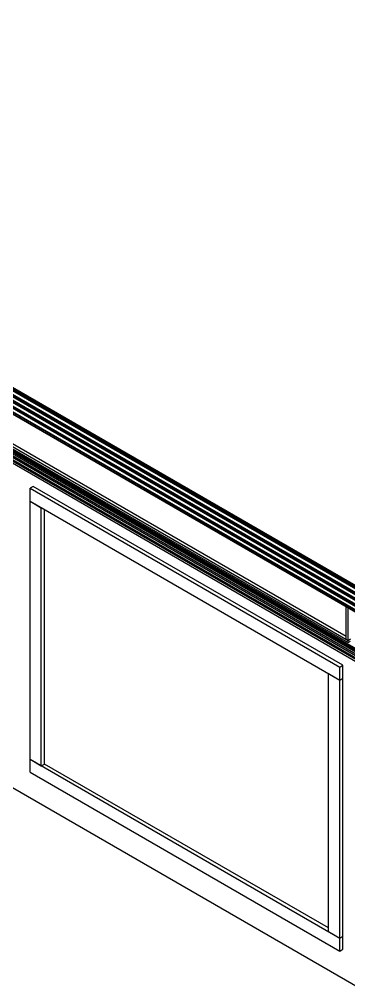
# Model space of a CAD drawing. Header units: inches. Extents: x 0.3 to 16.2, y 0.3 to 11.4.
# Drawn here: x 11.839 to 12.453, y 8.092 to 9.898 of the extents above; entities that cross this region are included whole.
import ezdxf

# ---------------------------------------------------------------- set-up
doc = ezdxf.new("R2010")
doc.units = ezdxf.units.IN
doc.header["$LTSCALE"] = 0.009843
doc.header["$MEASUREMENT"] = 0
doc.layers.add('GEOMETRY', color=7, linetype='Continuous')

msp = doc.modelspace()

# ---------------------------------------------------------------- linework, layer by layer
at = {"layer": 'GEOMETRY'}
for p, q in [((10.639, 9.8976), (12.9437, 8.5669)), ((10.639, 9.8976), (12.9437, 8.5669)), ((10.6354, 9.8933), (12.9433, 8.561)), ((10.6354, 9.8933), (12.9433, 8.561)), ((10.6354, 9.8866), (12.9433, 8.5543)), ((10.6354, 9.8827), (12.9433, 8.55)), ((10.6354, 9.8827), (12.9433, 8.55)), ((10.6386, 9.8957), (12.9437, 8.565)), ((10.6386, 9.8957), (12.9437, 8.565)), ((10.6386, 9.8937), (12.9437, 8.563)), ((10.6386, 9.8846), (12.9437, 8.5539)), ((10.6386, 9.8846), (12.9437, 8.5539)), ((10.6386, 9.8846), (12.9437, 8.5539)), ((10.6386, 9.8827), (12.9437, 8.552)), ((10.639, 9.8957), (12.9437, 8.565)), ((10.6354, 9.8756), (12.9433, 8.5433)), ((10.6354, 9.8717), (12.9433, 8.5394)), ((10.6354, 9.8717), (12.9433, 8.5394)), ((10.6354, 9.865), (12.9433, 8.5327)), ((10.6354, 9.861), (12.9433, 8.5283)), ((10.6354, 9.861), (12.9433, 8.5283)), ((10.6386, 9.874), (12.9437, 8.5433)), ((10.6386, 9.874), (12.9437, 8.5433)), ((10.6386, 9.874), (12.9437, 8.5433)), ((10.6386, 9.8717), (12.9437, 8.5409)), ((10.6386, 9.863), (12.9437, 8.5323)), ((10.6386, 9.863), (12.9437, 8.5323)), ((10.6386, 9.863), (12.9437, 8.5323)), ((10.6386, 9.861), (12.9437, 8.5303)), ((10.6354, 9.8539), (12.9433, 8.5217)), ((10.6386, 9.852), (12.9437, 8.5213)), ((10.6413, 9.8472), (12.9437, 8.5181)), ((10.6469, 9.8433), (12.9437, 8.5173)), ((10.6756, 9.8394), (12.9457, 8.5283)), ((10.6756, 9.8394), (12.9457, 8.5283)), ((10.6886, 9.8343), (12.9469, 8.5303)), ((10.6886, 9.8343), (12.9469, 8.5303)), ((10.7252, 9.7173), (12.8961, 8.4642)), ((10.7252, 9.7173), (12.8961, 8.4642)), ((10.7276, 9.7189), (12.8961, 8.4669)), ((10.7311, 9.7209), (12.8961, 8.4709)), ((10.7311, 9.7209), (12.8961, 8.4709)), ((10.7319, 9.7161), (12.8961, 8.4669)), ((10.7327, 9.7264), (12.8961, 8.4772)), ((10.7327, 9.724), (12.8961, 8.4748)), ((10.7327, 9.724), (12.8961, 8.4748)), ((10.7327, 9.7228), (12.8961, 8.4736)), ((10.7319, 9.7094), (12.8961, 8.4598)), ((10.7319, 9.7094), (12.8961, 8.4598)), ((10.7319, 9.7067), (12.8961, 8.4575)), ((10.7319, 9.7067), (12.8961, 8.4575)), ((10.7319, 9.7028), (12.8961, 8.4531)), ((11.1886, 9.5307), (12.4516, 8.8016)), ((11.1886, 9.4697), (12.4516, 8.7406)), ((11.1886, 9.4697), (12.4516, 8.7406)), ((11.1886, 9.4654), (12.4516, 8.7366)), ((12.448, 8.748), (11.1969, 9.4701)), ((11.8413, 9.2012), (11.8413, 9.2012)), ((11.8413, 9.1972), (11.8413, 9.1992)), ((11.8508, 9.1957), (11.8508, 9.1961)), ((11.8508, 9.1917), (11.8508, 9.1937)), ((11.8413, 9.1862), (11.8413, 9.1882)), ((11.8413, 9.1756), (11.8413, 9.1776)), ((11.8508, 9.1811), (11.8508, 9.1827)), ((11.8602, 9.1902), (11.8602, 9.1906)), ((11.8602, 9.1862), (11.8602, 9.1882)), ((11.8602, 9.1756), (11.8602, 9.1776)), ((11.8697, 9.185), (11.8697, 9.185)), ((11.8697, 9.1811), (11.8697, 9.1827)), ((11.8791, 9.1795), (11.8791, 9.1795)), ((11.8791, 9.1756), (11.8791, 9.1776)), ((11.8886, 9.174), (11.8886, 9.174)), ((11.8508, 9.1701), (11.8508, 9.172)), ((11.8602, 9.1646), (11.8602, 9.1665)), ((11.8697, 9.1701), (11.8697, 9.172)), ((11.8697, 9.1591), (11.8697, 9.161)), ((11.8791, 9.1646), (11.8791, 9.1665)), ((11.8886, 9.1701), (11.8886, 9.172)), ((11.8886, 9.1591), (11.8886, 9.161)), ((11.898, 9.1685), (11.898, 9.1689)), ((11.898, 9.1646), (11.898, 9.1665)), ((11.9071, 9.1634), (11.9071, 9.1634)), ((11.9071, 9.1594), (11.9071, 9.161)), ((11.9165, 9.1579), (11.9165, 9.1579)), ((11.8791, 9.1539), (11.8791, 9.1555)), ((11.8886, 9.1484), (11.8886, 9.1504)), ((11.898, 9.1539), (11.898, 9.1559)), ((11.898, 9.1429), (11.898, 9.1449)), ((11.9047, 9.139), (11.9063, 9.1398)), ((11.9047, 9.139), (11.9063, 9.1398)), ((11.9047, 9.139), (11.9063, 9.1398)), ((11.9071, 9.1484), (11.9071, 9.1504)), ((11.9071, 9.1406), (11.9071, 9.1413)), ((11.9142, 9.1445), (11.9157, 9.1453)), ((11.9142, 9.1445), (11.9157, 9.1453)), ((11.9142, 9.1445), (11.9157, 9.1453)), ((11.9165, 9.1539), (11.9165, 9.1559)), ((11.9165, 9.1461), (11.9165, 9.1469)), ((11.9189, 9.1417), (11.9205, 9.1425)), ((11.9189, 9.1417), (11.9205, 9.1425)), ((11.9189, 9.1417), (11.9205, 9.1425)), ((11.9236, 9.15), (11.9252, 9.1508)), ((11.9236, 9.15), (11.9252, 9.1508)), ((11.9236, 9.15), (11.9252, 9.1508)), ((11.9248, 9.1382), (11.9264, 9.1394)), ((11.9248, 9.1382), (11.9264, 9.1394)), ((11.9248, 9.1382), (11.9264, 9.1394)), ((11.926, 9.1512), (11.926, 9.1524)), ((11.9268, 9.152), (11.9272, 9.152)), ((11.9268, 9.152), (11.9272, 9.152)), ((11.9268, 9.152), (11.9272, 9.152)), ((11.9283, 9.1472), (11.9299, 9.148)), ((11.9283, 9.1472), (11.9299, 9.148)), ((11.9283, 9.1472), (11.9299, 9.148)), ((11.9315, 9.1492), (11.9319, 9.1492)), ((11.9315, 9.1492), (11.9319, 9.1492)), ((11.9315, 9.1492), (11.9319, 9.1492)), ((11.9343, 9.1437), (11.9358, 9.1449)), ((11.9343, 9.1437), (11.9358, 9.1449)), ((11.9343, 9.1437), (11.9358, 9.1449)), ((11.9374, 9.1457), (11.9378, 9.1457)), ((11.9374, 9.1457), (11.9378, 9.1457)), ((11.9374, 9.1457), (11.9378, 9.1457)), ((11.9402, 9.1402), (11.9417, 9.1413)), ((11.9402, 9.1402), (11.9417, 9.1413)), ((11.9402, 9.1402), (11.9417, 9.1413)), ((11.9433, 9.1421), (11.9437, 9.1425)), ((11.9433, 9.1421), (11.9437, 9.1425)), ((11.9433, 9.1421), (11.9437, 9.1425)), ((11.9441, 9.1421), (11.9441, 9.1425)), ((11.9441, 9.1382), (11.9441, 9.1402)), ((11.9094, 9.1362), (11.911, 9.1374)), ((11.9094, 9.1362), (11.911, 9.1374)), ((11.9094, 9.1362), (11.911, 9.1374)), ((11.9154, 9.1331), (11.9169, 9.1339)), ((11.9154, 9.1331), (11.9169, 9.1339)), ((11.9154, 9.1331), (11.9169, 9.1339)), ((11.9213, 9.1295), (11.9228, 9.1303)), ((11.9213, 9.1295), (11.9228, 9.1303)), ((11.9213, 9.1295), (11.9228, 9.1303)), ((11.9252, 9.1311), (11.9252, 9.1319)), ((11.9252, 9.1272), (11.9252, 9.1291)), ((11.9307, 9.135), (11.9323, 9.1358)), ((11.9307, 9.135), (11.9323, 9.1358)), ((11.9307, 9.135), (11.9323, 9.1358)), ((11.9346, 9.1366), (11.9346, 9.1374)), ((11.9346, 9.1327), (11.9346, 9.1346)), ((11.9346, 9.1217), (11.9346, 9.1236)), ((11.9441, 9.1272), (11.9441, 9.1291)), ((11.9531, 9.1366), (11.9531, 9.1366)), ((11.9531, 9.1327), (11.9531, 9.1346)), ((11.9531, 9.1217), (11.9531, 9.1236)), ((11.9626, 9.1311), (11.9626, 9.1315)), ((11.9626, 9.1272), (11.9626, 9.1291)), ((11.972, 9.1256), (11.972, 9.126)), ((11.972, 9.1217), (11.972, 9.1236)), ((11.9815, 9.1205), (11.9815, 9.1205)), ((11.9441, 9.1165), (11.9441, 9.1181)), ((11.9531, 9.111), (11.9531, 9.113)), ((11.9626, 9.1165), (11.9626, 9.1181)), ((11.9626, 9.1055), (11.9626, 9.1075)), ((11.972, 9.111), (11.972, 9.113)), ((11.972, 9.1), (11.972, 9.102)), ((11.9815, 9.1165), (11.9815, 9.1185)), ((11.9815, 9.1055), (11.9815, 9.1075)), ((11.9909, 9.115), (11.9909, 9.115)), ((11.9909, 9.111), (11.9909, 9.113)), ((11.9909, 9.1), (11.9909, 9.102)), ((12, 9.1094), (12, 9.1098)), ((12, 9.1055), (12, 9.1075)), ((12.0035, 9.1035), (12.0051, 9.1047)), ((12.0035, 9.1035), (12.0051, 9.1047)), ((12.0035, 9.1035), (12.0051, 9.1047)), ((12.0039, 9.1035), (12.0039, 9.1039)), ((12.0071, 9.1055), (12.0071, 9.1059)), ((12.0071, 9.1055), (12.0071, 9.1059)), ((12.0071, 9.1055), (12.0071, 9.1059)), ((12.013, 9.102), (12.013, 9.1024)), ((11.9815, 9.0949), (11.9815, 9.0965)), ((11.9846, 9.0929), (11.9862, 9.0937)), ((11.9846, 9.0929), (11.9862, 9.0937)), ((11.9846, 9.0929), (11.9862, 9.0937)), ((11.985, 9.0925), (11.985, 9.0929)), ((11.9941, 9.0984), (11.9957, 9.0992)), ((11.9941, 9.0984), (11.9957, 9.0992)), ((11.9941, 9.0984), (11.9957, 9.0992)), ((11.9945, 9.098), (11.9945, 9.0984)), ((11.9945, 9.087), (11.9945, 9.089)), ((11.9988, 9.0846), (12.0004, 9.0858)), ((12.0039, 9.0925), (12.0039, 9.0945)), ((12.0083, 9.0902), (12.0098, 9.0909)), ((12.013, 9.098), (12.013, 9.1)), ((12.0177, 9.0957), (12.0193, 9.0965)), ((12.0209, 9.0976), (12.0213, 9.0976)), ((12.0224, 9.0984), (12.0224, 9.0988)), ((11.8646, 9.0276), (11.8591, 9.0244)), ((11.8591, 9.0244), (12.4362, 8.6909)), ((11.8591, 9.0244), (12.4362, 8.6909)), ((11.8591, 9), (11.8591, 9.0244)), ((12.4421, 8.6945), (11.8646, 9.0276)), ((11.8591, 9), (12.4362, 8.6665)), ((11.8591, 9), (11.8799, 8.9878)), ((11.8591, 9), (11.8799, 8.9878)), ((11.8591, 8.5193), (11.8591, 9)), ((11.8799, 8.5071), (11.8799, 8.9878)), ((11.8858, 8.5102), (11.8858, 8.9843)), ((11.2004, 8.8276), (12.4748, 8.0917)), ((12.448, 8.8035), (12.4516, 8.8016)), ((12.448, 8.8035), (12.4516, 8.8016)), ((12.448, 8.7425), (12.448, 8.8035)), ((12.4516, 8.7406), (12.4516, 8.8016)), ((12.448, 8.7425), (12.4516, 8.7406)), ((12.4516, 8.7406), (12.4563, 8.7433)), ((12.4516, 8.7406), (12.4563, 8.7433)), ((12.4516, 8.7406), (12.4563, 8.7433)), ((12.4516, 8.7366), (12.4516, 8.7406)), ((12.4516, 8.7366), (12.4563, 8.7394)), ((12.4362, 8.6909), (12.4421, 8.6945)), ((12.4362, 8.6909), (12.4421, 8.6945)), ((12.4362, 8.6665), (12.4362, 8.6909)), ((12.4421, 8.6701), (12.4421, 8.6945)), ((12.415, 8.6787), (12.4362, 8.6665)), ((12.415, 8.6787), (12.4362, 8.6665)), ((12.415, 8.198), (12.415, 8.6787)), ((12.4362, 8.6665), (12.4421, 8.6701)), ((12.4362, 8.6665), (12.4421, 8.6701)), ((12.4362, 8.6665), (12.4421, 8.6701)), ((12.4421, 8.1894), (12.4421, 8.6701)), ((12.4362, 8.1858), (12.4362, 8.6665)), ((11.8591, 8.5193), (12.4362, 8.1858)), ((11.8591, 8.5193), (12.4362, 8.1858)), ((11.8591, 8.5193), (11.8799, 8.5071)), ((11.8591, 8.4949), (11.8591, 8.5193)), ((11.8799, 8.5071), (11.8858, 8.5102)), ((12.415, 8.2051), (11.8858, 8.5102)), ((11.8591, 8.4949), (12.4362, 8.1614)), ((12.415, 8.198), (12.4362, 8.1858)), ((12.4362, 8.1858), (12.4421, 8.1894)), ((12.4362, 8.1858), (12.4421, 8.1894)), ((12.4362, 8.1858), (12.4421, 8.1894)), ((12.4362, 8.1614), (12.4362, 8.1858)), ((12.4421, 8.165), (12.4421, 8.1894)), ((12.4362, 8.1614), (12.4421, 8.165))]:
    msp.add_line(p, q, dxfattribs=at)

doc.saveas('drawing.dxf')
